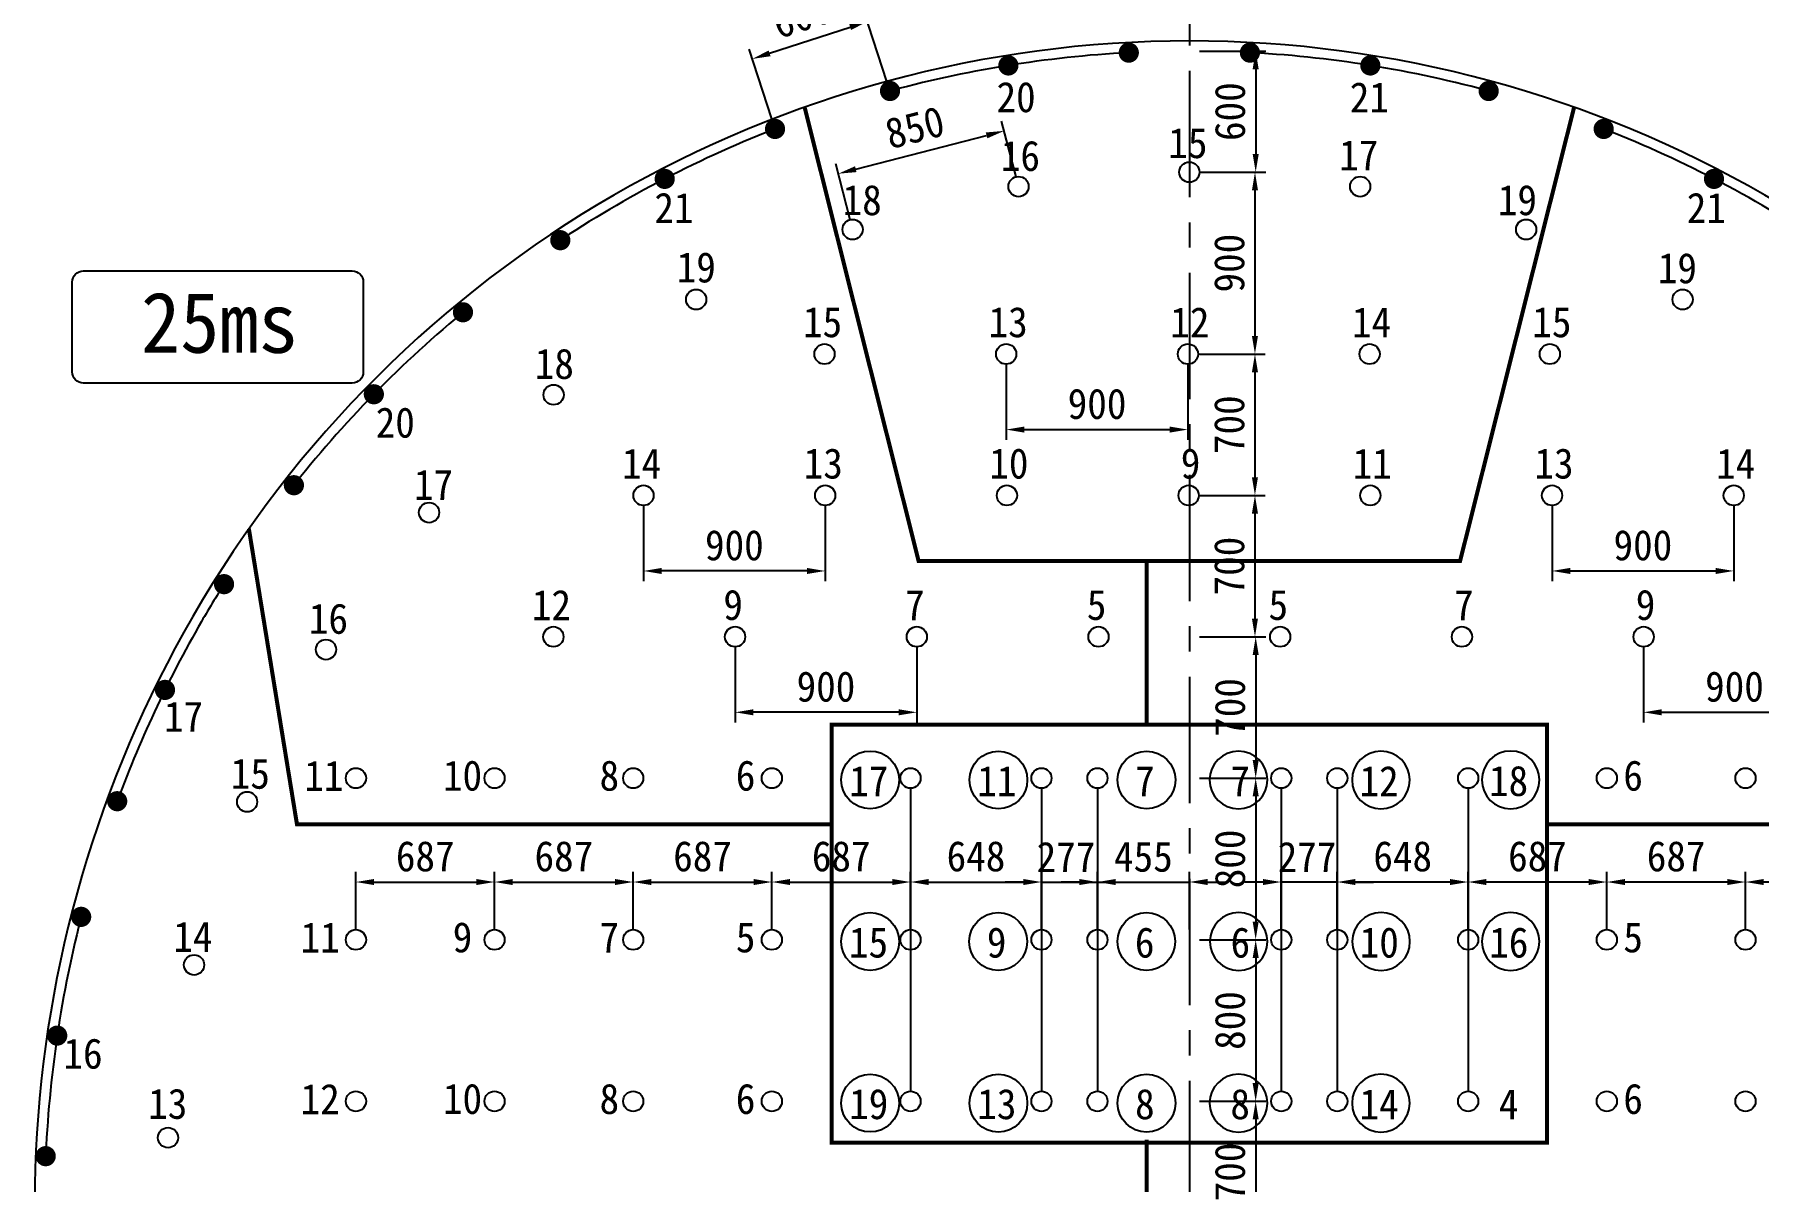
# Model space of a CAD drawing. Header units: millimetres. Extents: x -57518 to 189430, y -17322 to 123318.
# Drawn here: x 156560 to 165099, y -2371 to 3308 of the extents above; entities that cross this region are included whole.
import ezdxf
from ezdxf.enums import TextEntityAlignment as Align

# ---------------------------------------------------------------- set-up
doc = ezdxf.new("R2010")
doc.units = ezdxf.units.MM
doc.header["$LTSCALE"] = 500
doc.header["$PDMODE"] = 1
doc.linetypes.add('A-CENTR01', pattern=[2, 1.25, -0.25, 0.25, -0.25])
doc.linetypes.add('A-DASHD01', pattern=[0.75, 0.5, -0.25])
for name, color, linetype in [('CS-BLST', 4, 'Continuous'), ('CS-BLST-HIDL', 2, 'A-DASHD01'), ('CS-BLST-LIN1', 2, 'Continuous'), ('CS-BLST-LIN3', 2, 'Continuous'), ('CS-BLST-TEX1', 6, 'Continuous'), ('CS-BLST-TEX2', 3, 'Continuous'), ('CS-CNTL', 1, 'A-CENTR01'), ('CS-DIMS', 1, 'Continuous'), ('CS-EXCV', 3, 'E-DIGLN01'), ('CS-LEAL', 1, 'Continuous'), ('CS-TABL', 3, 'Continuous')]:
    doc.layers.add(name, color=color, linetype=linetype)
doc.styles.add('굴림체', font='')
doc.styles.get('굴림체').set_extended_font_data('GulimChe')
doc.linetypes.add('E-DIGLN01', pattern='A,0.9,-0.2,[19,kscals.shx,S=0.1,R=180,X=0,Y=0],0.9', length=2)
doc.dimstyles.new('DIM01-50', dxfattribs={"dimscale": 50, "dimtxt": 3, "dimasz": 1.8, "dimexe": 1, "dimexo": 1, "dimgap": 1, "dimtad": 1, "dimdec": 0, "dimzin": 9, "dimdsep": 46, "dimlunit": 6, "dimtxsty": '굴림체', "dimcen": 2.5, "dimclrt": 3, "dimadec": 4, "dimazin": 0, "dimtfac": 1, "dimtdec": 0, "dimtmove": 2, "dimatfit": 3, "dimfxl": 1, "dimtolj": 1, "dimtzin": 0, "dimarcsym": 0})

# ---------------------------------------------------------------- blocks, each defined once
blk = doc.blocks.new('*D156')
at = {"layer": 'CS-DIMS', "color": 0, "lineweight": -2, "transparency": 16777216}
for p, q in [((162330.2, -1173.8), (162658.7, -1173.8)), ((162608.7, -1263.8), (162608.7, -1883.8)), ((162330.2, -1973.8), (162658.7, -1973.8))]:
    blk.add_line(p, q, dxfattribs=at)
at = {"layer": 'CS-DIMS', "color": 0, "transparency": 16777216}
for points in [[(162593.7, -1263.8), (162623.7, -1263.8), (162608.7, -1173.8)], [(162593.7, -1883.8), (162623.7, -1883.8), (162608.7, -1973.8)]]:
    blk.add_solid(points, dxfattribs=at)
at = {"layer": 'Defpoints', "color": 0, "transparency": 16777216}
for p in [(162280.2, -1173.8), (162280.2, -1973.8), (162608.7, -1973.8)]:
    blk.add_point(p, dxfattribs=at)
at = {"layer": 'CS-DIMS', "color": 3, "transparency": 16777216, "insert": (162482, -1573.8), "char_height": 150, "attachment_point": 5, "rotation": 90, "style": '굴림체'}
blk.add_mtext('\\A1;800', dxfattribs=at)
blk = doc.blocks.new('*D157')
at = {"layer": 'CS-DIMS', "color": 0, "lineweight": -2, "transparency": 16777216}
for p, q in [((159525.7, -1123.8), (159525.7, -838.1)), ((160212.4, -1123.8), (160212.4, -838.1)), ((159615.7, -888.1), (160122.4, -888.1))]:
    blk.add_line(p, q, dxfattribs=at)
at = {"layer": 'CS-DIMS', "color": 0, "transparency": 16777216}
for points in [[(159615.7, -873.1), (159615.7, -903.1), (159525.7, -888.1)], [(160122.4, -873.1), (160122.4, -903.1), (160212.4, -888.1)]]:
    blk.add_solid(points, dxfattribs=at)
at = {"layer": 'Defpoints', "color": 0, "transparency": 16777216}
for p in [(160212.4, -888.1), (159525.7, -1173.8), (160212.4, -1173.8)]:
    blk.add_point(p, dxfattribs=at)
at = {"layer": 'CS-DIMS', "color": 3, "transparency": 16777216, "insert": (159869.1, -761.2), "char_height": 150, "attachment_point": 5, "style": '굴림체'}
blk.add_mtext('\\A1;687', dxfattribs=at)
blk = doc.blocks.new('*D158')
at = {"layer": 'CS-DIMS', "color": 0, "lineweight": -2, "transparency": 16777216}
for p, q in [((162330.2, -373.8), (162658.7, -373.8)), ((162608.7, -463.8), (162608.7, -1083.8)), ((162330.2, -1173.8), (162658.7, -1173.8))]:
    blk.add_line(p, q, dxfattribs=at)
at = {"layer": 'CS-DIMS', "color": 0, "transparency": 16777216}
for points in [[(162593.7, -463.8), (162623.7, -463.8), (162608.7, -373.8)], [(162593.7, -1083.8), (162623.7, -1083.8), (162608.7, -1173.8)]]:
    blk.add_solid(points, dxfattribs=at)
at = {"layer": 'Defpoints', "color": 0, "transparency": 16777216}
for p in [(162280.2, -373.8), (162280.2, -1173.8), (162608.7, -1173.8)]:
    blk.add_point(p, dxfattribs=at)
at = {"layer": 'CS-DIMS', "color": 3, "transparency": 16777216, "insert": (162482, -773.8), "char_height": 150, "attachment_point": 5, "rotation": 90, "style": '굴림체'}
blk.add_mtext('\\A1;800', dxfattribs=at)
blk = doc.blocks.new('*D159')
at = {"layer": 'CS-DIMS', "color": 0, "lineweight": -2, "transparency": 16777216}
for p, q in [((162330.2, -1973.8), (162658.7, -1973.8)), ((162608.7, -2063.8), (162608.7, -2583.8)), ((162330.2, -2673.8), (162658.7, -2673.8))]:
    blk.add_line(p, q, dxfattribs=at)
at = {"layer": 'CS-DIMS', "color": 0, "transparency": 16777216}
for points in [[(162593.7, -2063.8), (162623.7, -2063.8), (162608.7, -1973.8)], [(162593.7, -2583.8), (162623.7, -2583.8), (162608.7, -2673.8)]]:
    blk.add_solid(points, dxfattribs=at)
at = {"layer": 'Defpoints', "color": 0, "transparency": 16777216}
for p in [(162280.2, -1973.8), (162280.2, -2673.8), (162608.7, -2673.8)]:
    blk.add_point(p, dxfattribs=at)
at = {"layer": 'CS-DIMS', "color": 3, "transparency": 16777216, "insert": (162481.8, -2323.8), "char_height": 150, "attachment_point": 5, "rotation": 90, "style": '굴림체'}
blk.add_mtext('\\A1;700', dxfattribs=at)
blk = doc.blocks.new('text-cir')
at = {"layer": 'CS-LEAL', "color": 1}
blk.add_circle((0, 0), 110, dxfattribs=at)
blk = doc.blocks.new('*D160')
at = {"layer": 'CS-DIMS', "color": 0, "lineweight": -2, "transparency": 16777216}
for p, q in [((162330.2, 326.2), (162658.7, 326.2)), ((162608.7, 236.2), (162608.7, -283.8)), ((162330.2, -373.8), (162658.7, -373.8))]:
    blk.add_line(p, q, dxfattribs=at)
at = {"layer": 'CS-DIMS', "color": 0, "transparency": 16777216}
for points in [[(162593.7, 236.2), (162623.7, 236.2), (162608.7, 326.2)], [(162593.7, -283.8), (162623.7, -283.8), (162608.7, -373.8)]]:
    blk.add_solid(points, dxfattribs=at)
at = {"layer": 'Defpoints', "color": 0, "transparency": 16777216}
for p in [(162280.2, 326.2), (162280.2, -373.8), (162608.7, -373.8)]:
    blk.add_point(p, dxfattribs=at)
at = {"layer": 'CS-DIMS', "color": 3, "transparency": 16777216, "insert": (162481.8, -23.8), "char_height": 150, "attachment_point": 5, "rotation": 90, "style": '굴림체'}
blk.add_mtext('\\A1;700', dxfattribs=at)
blk = doc.blocks.new('*D161')
at = {"layer": 'CS-DIMS', "color": 0, "lineweight": -2, "transparency": 16777216}
for p, q in [((162330.2, 1026.1), (162655.1, 1026.1)), ((162605.1, 936.1), (162605.1, 416.2)), ((162330.2, 326.2), (162655.1, 326.2))]:
    blk.add_line(p, q, dxfattribs=at)
at = {"layer": 'CS-DIMS', "color": 0, "transparency": 16777216}
for points in [[(162590.1, 936.1), (162620.1, 936.1), (162605.1, 1026.1)], [(162590.1, 416.2), (162620.1, 416.2), (162605.1, 326.2)]]:
    blk.add_solid(points, dxfattribs=at)
at = {"layer": 'Defpoints', "color": 0, "transparency": 16777216}
for p in [(162280.2, 1026.1), (162280.2, 326.2), (162605.1, 326.2)]:
    blk.add_point(p, dxfattribs=at)
at = {"layer": 'CS-DIMS', "color": 3, "transparency": 16777216, "insert": (162478.2, 676.2), "char_height": 150, "attachment_point": 5, "rotation": 90, "style": '굴림체'}
blk.add_mtext('\\A1;700', dxfattribs=at)
blk = doc.blocks.new('*D162')
at = {"layer": 'CS-DIMS', "color": 0, "lineweight": -2, "transparency": 16777216}
for p, q in [((162330.2, 2626.2), (162655.1, 2626.2)), ((162605.1, 2536.2), (162605.1, 1816)), ((162330.2, 1726), (162655.1, 1726))]:
    blk.add_line(p, q, dxfattribs=at)
at = {"layer": 'CS-DIMS', "color": 0, "transparency": 16777216}
for points in [[(162590.1, 2536.2), (162620.1, 2536.2), (162605.1, 2626.2)], [(162590.1, 1816), (162620.1, 1816), (162605.1, 1726)]]:
    blk.add_solid(points, dxfattribs=at)
at = {"layer": 'Defpoints', "color": 0, "transparency": 16777216}
for p in [(162280.2, 2626.2), (162280.2, 1726), (162605.1, 1726)]:
    blk.add_point(p, dxfattribs=at)
at = {"layer": 'CS-DIMS', "color": 3, "transparency": 16777216, "insert": (162478.4, 2176.1), "char_height": 150, "attachment_point": 5, "rotation": 90, "style": '굴림체'}
blk.add_mtext('\\A1;900', dxfattribs=at)
blk = doc.blocks.new('*D163')
at = {"layer": 'CS-DIMS', "color": 0, "lineweight": -2, "transparency": 16777216}
for p, q in [((162330.2, 3226.2), (162658.7, 3226.2)), ((162608.7, 3136.2), (162608.7, 2716.2)), ((162330.2, 2626.2), (162658.7, 2626.2))]:
    blk.add_line(p, q, dxfattribs=at)
at = {"layer": 'CS-DIMS', "color": 0, "transparency": 16777216}
for points in [[(162593.7, 3136.2), (162623.7, 3136.2), (162608.7, 3226.2)], [(162593.7, 2716.2), (162623.7, 2716.2), (162608.7, 2626.2)]]:
    blk.add_solid(points, dxfattribs=at)
at = {"layer": 'Defpoints', "color": 0, "transparency": 16777216}
for p in [(162280.2, 3226.2), (162280.2, 2626.2), (162608.7, 2626.2)]:
    blk.add_point(p, dxfattribs=at)
at = {"layer": 'CS-DIMS', "color": 3, "transparency": 16777216, "insert": (162482, 2926.2), "char_height": 150, "attachment_point": 5, "rotation": 90, "style": '굴림체'}
blk.add_mtext('\\A1;600', dxfattribs=at)
blk = doc.blocks.new('*D164')
at = {"layer": 'CS-DIMS', "color": 0, "lineweight": -2, "transparency": 16777216}
for p, q in [((160030.2, 276.2), (160030.2, -97.8)), ((160930.2, 276.2), (160930.2, -97.8)), ((160840.2, -47.8), (160120.2, -47.8))]:
    blk.add_line(p, q, dxfattribs=at)
at = {"layer": 'CS-DIMS', "color": 0, "transparency": 16777216}
for points in [[(160120.2, -32.8), (160120.2, -62.8), (160030.2, -47.8)], [(160840.2, -32.8), (160840.2, -62.8), (160930.2, -47.8)]]:
    blk.add_solid(points, dxfattribs=at)
at = {"layer": 'Defpoints', "color": 0, "transparency": 16777216}
for p in [(160030.2, 326.2), (160930.2, 326.2), (160030.2, -47.8)]:
    blk.add_point(p, dxfattribs=at)
at = {"layer": 'CS-DIMS', "color": 3, "transparency": 16777216, "insert": (160480.2, 78.9), "char_height": 150, "attachment_point": 5, "style": '굴림체'}
blk.add_mtext('\\A1;900', dxfattribs=at)
blk = doc.blocks.new('*D165')
at = {"layer": 'CS-DIMS', "color": 0, "lineweight": -2, "transparency": 16777216}
for p, q in [((159576.6, 976.1), (159576.6, 602)), ((160476.6, 976.1), (160476.6, 602)), ((160386.6, 652), (159666.6, 652))]:
    blk.add_line(p, q, dxfattribs=at)
at = {"layer": 'CS-DIMS', "color": 0, "transparency": 16777216}
for points in [[(159666.6, 667), (159666.6, 637), (159576.6, 652)], [(160386.6, 667), (160386.6, 637), (160476.6, 652)]]:
    blk.add_solid(points, dxfattribs=at)
at = {"layer": 'Defpoints', "color": 0, "transparency": 16777216}
for p in [(159576.6, 1026.1), (160476.6, 1026.1), (159576.6, 652)]:
    blk.add_point(p, dxfattribs=at)
at = {"layer": 'CS-DIMS', "color": 3, "transparency": 16777216, "insert": (160026.6, 778.7), "char_height": 150, "attachment_point": 5, "style": '굴림체'}
blk.add_mtext('\\A1;900', dxfattribs=at)
blk = doc.blocks.new('*D166')
at = {"layer": 'CS-DIMS', "color": 0, "lineweight": -2, "transparency": 16777216}
for p, q in [((160782.1, 3075.8), (160670.3, 3419.9)), ((160201, 3214.8), (160600.2, 3344.5)), ((160211.8, 2890.5), (160100, 3234.6))]:
    blk.add_line(p, q, dxfattribs=at)
at = {"layer": 'CS-DIMS', "color": 0, "transparency": 16777216}
for points in [[(160595.6, 3358.8), (160604.8, 3330.3), (160685.8, 3372.3)], [(160196.4, 3229.1), (160205.7, 3200.6), (160115.4, 3187)]]:
    blk.add_solid(points, dxfattribs=at)
at = {"layer": 'Defpoints', "color": 0, "transparency": 16777216}
for p in [(160685.8, 3372.3), (160797.6, 3028.3), (160227.2, 2842.9)]:
    blk.add_point(p, dxfattribs=at)
at = {"layer": 'CS-DIMS', "color": 3, "transparency": 16777216, "insert": (160361.5, 3400.2), "char_height": 150, "attachment_point": 5, "rotation": 18.00005, "style": '굴림체'}
blk.add_mtext('\\A1;600', dxfattribs=at)
blk = doc.blocks.new('*D167')
at = {"layer": 'CS-DIMS', "color": 0, "lineweight": -2, "transparency": 16777216}
for p, q in [((161421.7, 2603.3), (161350.5, 2879.3)), ((160628, 2641.3), (161275.8, 2808.4)), ((160599.6, 2391.2), (160528.4, 2667.2))]:
    blk.add_line(p, q, dxfattribs=at)
at = {"layer": 'CS-DIMS', "color": 0, "transparency": 16777216}
for points in [[(161272.1, 2822.9), (161279.6, 2793.9), (161363, 2830.9)], [(160624.3, 2655.8), (160631.8, 2626.8), (160540.9, 2618.8)]]:
    blk.add_solid(points, dxfattribs=at)
at = {"layer": 'Defpoints', "color": 0, "transparency": 16777216}
for p in [(161363, 2830.9), (161434.2, 2554.9), (160612.1, 2342.8)]:
    blk.add_point(p, dxfattribs=at)
at = {"layer": 'CS-DIMS', "color": 3, "transparency": 16777216, "insert": (160920.3, 2847.5), "char_height": 150, "attachment_point": 5, "rotation": 14.46577, "style": '굴림체'}
blk.add_mtext('\\A1;850', dxfattribs=at)
blk = doc.blocks.new('*D83')
at = {"layer": 'CS-DIMS', "color": 0, "lineweight": -2, "transparency": 16777216}
for p, q in [((160212.4, -1123.8), (160212.4, -838.1)), ((160899.2, -1123.8), (160899.2, -838.1)), ((160302.4, -888.1), (160809.2, -888.1))]:
    blk.add_line(p, q, dxfattribs=at)
at = {"layer": 'CS-DIMS', "color": 0, "transparency": 16777216}
for points in [[(160302.4, -873.1), (160302.4, -903.1), (160212.4, -888.1)], [(160809.2, -873.1), (160809.2, -903.1), (160899.2, -888.1)]]:
    blk.add_solid(points, dxfattribs=at)
at = {"layer": 'Defpoints', "color": 0, "transparency": 16777216}
for p in [(160899.2, -888.1), (160212.4, -1173.8), (160899.2, -1173.8)]:
    blk.add_point(p, dxfattribs=at)
at = {"layer": 'CS-DIMS', "color": 3, "transparency": 16777216, "insert": (160555.8, -761.2), "char_height": 150, "attachment_point": 5, "style": '굴림체'}
blk.add_mtext('\\A1;687', dxfattribs=at)
blk = doc.blocks.new('*D84')
at = {"layer": 'CS-DIMS', "color": 0, "lineweight": -2, "transparency": 16777216}
for p, q in [((160899.2, -1123.8), (160899.2, -838.1)), ((161547.5, -1123.8), (161547.5, -838.1)), ((160989.2, -888.1), (161457.5, -888.1))]:
    blk.add_line(p, q, dxfattribs=at)
at = {"layer": 'CS-DIMS', "color": 0, "transparency": 16777216}
for points in [[(160989.2, -873.1), (160989.2, -903.1), (160899.2, -888.1)], [(161457.5, -873.1), (161457.5, -903.1), (161547.5, -888.1)]]:
    blk.add_solid(points, dxfattribs=at)
at = {"layer": 'Defpoints', "color": 0, "transparency": 16777216}
for p in [(161547.5, -888.1), (160899.2, -1173.8), (161547.5, -1173.8, 0)]:
    blk.add_point(p, dxfattribs=at)
at = {"layer": 'CS-DIMS', "color": 3, "transparency": 16777216, "insert": (161223.4, -761.2), "char_height": 150, "attachment_point": 5, "style": '굴림체'}
blk.add_mtext('\\A1;648', dxfattribs=at)
blk = doc.blocks.new('*D85')
at = {"layer": 'CS-DIMS', "color": 0, "lineweight": -2, "transparency": 16777216}
for p, q in [((161547.5, -1123.8), (161547.5, -838.1)), ((161824.9, -1123.8), (161824.9, -838.1)), ((161457.5, -888.1), (161367.5, -888.1)), ((161547.5, -888.1), (161824.9, -888.1)), ((161914.9, -888.1), (162004.9, -888.1))]:
    blk.add_line(p, q, dxfattribs=at)
at = {"layer": 'CS-DIMS', "color": 0, "transparency": 16777216}
for points in [[(161457.5, -873.1), (161457.5, -903.1), (161547.5, -888.1)], [(161914.9, -873.1), (161914.9, -903.1), (161824.9, -888.1)]]:
    blk.add_solid(points, dxfattribs=at)
at = {"layer": 'Defpoints', "color": 0, "transparency": 16777216}
for p in [(161824.9, -888.1), (161547.5, -1173.8, 0), (161824.9, -1173.8, 0)]:
    blk.add_point(p, dxfattribs=at)
at = {"layer": 'CS-DIMS', "color": 3, "transparency": 16777216, "insert": (161669.2, -764), "char_height": 150, "attachment_point": 5, "style": '굴림체'}
blk.add_mtext('\\A1;277', dxfattribs=at)
blk = doc.blocks.new('*D86')
at = {"layer": 'CS-DIMS', "color": 0, "lineweight": -2, "transparency": 16777216}
for p, q in [((161824.9, -1123.8), (161824.9, -838.1)), ((162280.2, -1123.8), (162280.2, -838.1)), ((161734.9, -888.1), (161644.9, -888.1)), ((161824.9, -888.1), (162280.2, -888.1)), ((162370.2, -888.1), (162460.2, -888.1))]:
    blk.add_line(p, q, dxfattribs=at)
at = {"layer": 'CS-DIMS', "color": 0, "transparency": 16777216}
for points in [[(161734.9, -873.1), (161734.9, -903.1), (161824.9, -888.1)], [(162370.2, -873.1), (162370.2, -903.1), (162280.2, -888.1)]]:
    blk.add_solid(points, dxfattribs=at)
at = {"layer": 'Defpoints', "color": 0, "transparency": 16777216}
for p in [(162280.2, -888.1), (161824.9, -1173.8, 0), (162280.2, -1173.8)]:
    blk.add_point(p, dxfattribs=at)
at = {"layer": 'CS-DIMS', "color": 3, "transparency": 16777216, "insert": (162052.5, -763.1), "char_height": 150, "attachment_point": 5, "style": '굴림체'}
blk.add_mtext('\\A1;455', dxfattribs=at)
blk = doc.blocks.new('*D87')
at = {"layer": 'CS-DIMS', "color": 0, "lineweight": -2, "transparency": 16777216}
for p, q in [((158838.9, -1123.8), (158838.9, -838.1)), ((159525.7, -1123.8), (159525.7, -838.1)), ((158928.9, -888.1), (159435.7, -888.1))]:
    blk.add_line(p, q, dxfattribs=at)
at = {"layer": 'CS-DIMS', "color": 0, "transparency": 16777216}
for points in [[(158928.9, -873.1), (158928.9, -903.1), (158838.9, -888.1)], [(159435.7, -873.1), (159435.7, -903.1), (159525.7, -888.1)]]:
    blk.add_solid(points, dxfattribs=at)
at = {"layer": 'Defpoints', "color": 0, "transparency": 16777216}
for p in [(159525.7, -888.1), (158838.9, -1173.8), (159525.7, -1173.8)]:
    blk.add_point(p, dxfattribs=at)
at = {"layer": 'CS-DIMS', "color": 3, "transparency": 16777216, "insert": (159182.3, -761.2), "char_height": 150, "attachment_point": 5, "style": '굴림체'}
blk.add_mtext('\\A1;687', dxfattribs=at)
blk = doc.blocks.new('*D88')
at = {"layer": 'CS-DIMS', "color": 0, "lineweight": -2, "transparency": 16777216}
for p, q in [((158152.1, -1123.8), (158152.1, -838.1)), ((158838.9, -1123.8), (158838.9, -838.1)), ((158242.1, -888.1), (158748.9, -888.1))]:
    blk.add_line(p, q, dxfattribs=at)
at = {"layer": 'CS-DIMS', "color": 0, "transparency": 16777216}
for points in [[(158242.1, -873.1), (158242.1, -903.1), (158152.1, -888.1)], [(158748.9, -873.1), (158748.9, -903.1), (158838.9, -888.1)]]:
    blk.add_solid(points, dxfattribs=at)
at = {"layer": 'Defpoints', "color": 0, "transparency": 16777216}
for p in [(158838.9, -888.1), (158152.1, -1173.8, 0), (158838.9, -1173.8)]:
    blk.add_point(p, dxfattribs=at)
at = {"layer": 'CS-DIMS', "color": 3, "transparency": 16777216, "insert": (158495.5, -761.2), "char_height": 150, "attachment_point": 5, "style": '굴림체'}
blk.add_mtext('\\A1;687', dxfattribs=at)
blk = doc.blocks.new('*D89')
at = {"layer": 'CS-DIMS', "color": 0, "lineweight": -2, "transparency": 16777216}
for p, q in [((162735.5, -1123.8), (162735.5, -838.1)), ((163012.9, -1123.8), (163012.9, -838.1)), ((162645.5, -888.1), (162555.5, -888.1)), ((163012.9, -888.1), (162735.5, -888.1)), ((163102.9, -888.1), (163192.9, -888.1))]:
    blk.add_line(p, q, dxfattribs=at)
at = {"layer": 'CS-DIMS', "color": 0, "transparency": 16777216}
for points in [[(162645.5, -873.1), (162645.5, -903.1), (162735.5, -888.1)], [(163102.9, -873.1), (163102.9, -903.1), (163012.9, -888.1)]]:
    blk.add_solid(points, dxfattribs=at)
at = {"layer": 'Defpoints', "color": 0, "transparency": 16777216}
for p in [(162735.5, -888.1), (162735.5, -1173.8, 0), (163012.9, -1173.8, 0)]:
    blk.add_point(p, dxfattribs=at)
at = {"layer": 'CS-DIMS', "color": 3, "transparency": 16777216, "insert": (162863.2, -764), "char_height": 150, "attachment_point": 5, "style": '굴림체'}
blk.add_mtext('\\A1;277', dxfattribs=at)
blk = doc.blocks.new('*D90')
at = {"layer": 'CS-DIMS', "color": 0, "lineweight": -2, "transparency": 16777216}
for p, q in [((162735.5, -1123.8), (162735.5, -838.1)), ((163012.9, -1123.8), (163012.9, -838.1)), ((162645.5, -888.1), (162555.5, -888.1)), ((163012.9, -888.1), (162735.5, -888.1)), ((163102.9, -888.1), (163192.9, -888.1))]:
    blk.add_line(p, q, dxfattribs=at)
at = {"layer": 'CS-DIMS', "color": 0, "transparency": 16777216}
for points in [[(162645.5, -873.1), (162645.5, -903.1), (162735.5, -888.1)], [(163102.9, -873.1), (163102.9, -903.1), (163012.9, -888.1)]]:
    blk.add_solid(points, dxfattribs=at)
at = {"layer": 'Defpoints', "color": 0, "transparency": 16777216}
for p in [(162735.5, -888.1), (162735.5, -1173.8, 0), (163012.9, -1173.8, 0)]:
    blk.add_point(p, dxfattribs=at)
at = {"layer": 'CS-DIMS', "color": 3, "transparency": 16777216, "insert": (162863.2, -764), "char_height": 150, "attachment_point": 5, "style": '굴림체'}
blk.add_mtext('\\A1;277', dxfattribs=at)
blk = doc.blocks.new('*D91')
at = {"layer": 'CS-DIMS', "color": 0, "lineweight": -2, "transparency": 16777216}
for p, q in [((164076.6, 976.1), (164076.6, 602)), ((164976.6, 976.1), (164976.6, 602)), ((164166.6, 652), (164886.6, 652))]:
    blk.add_line(p, q, dxfattribs=at)
at = {"layer": 'CS-DIMS', "color": 0, "transparency": 16777216}
for points in [[(164166.6, 667), (164166.6, 637), (164076.6, 652)], [(164886.6, 667), (164886.6, 637), (164976.6, 652)]]:
    blk.add_solid(points, dxfattribs=at)
at = {"layer": 'Defpoints', "color": 0, "transparency": 16777216}
for p in [(164076.6, 1026.1), (164976.6, 1026.1), (164976.6, 652)]:
    blk.add_point(p, dxfattribs=at)
at = {"layer": 'CS-DIMS', "color": 3, "transparency": 16777216, "insert": (164526.6, 778.7), "char_height": 150, "attachment_point": 5, "style": '굴림체'}
blk.add_mtext('\\A1;900', dxfattribs=at)
blk = doc.blocks.new('*D96')
at = {"layer": 'CS-DIMS', "color": 0, "lineweight": -2, "transparency": 16777216}
for p, q in [((164530.2, 276.2), (164530.2, -97.8)), ((165430.2, 276.2), (165430.2, -97.8)), ((164620.2, -47.8), (165340.2, -47.8))]:
    blk.add_line(p, q, dxfattribs=at)
at = {"layer": 'CS-DIMS', "color": 0, "transparency": 16777216}
for points in [[(164620.2, -32.8), (164620.2, -62.8), (164530.2, -47.8)], [(165340.2, -32.8), (165340.2, -62.8), (165430.2, -47.8)]]:
    blk.add_solid(points, dxfattribs=at)
at = {"layer": 'Defpoints', "color": 0, "transparency": 16777216}
for p in [(164530.2, 326.2), (165430.2, 326.2), (165430.2, -47.8)]:
    blk.add_point(p, dxfattribs=at)
at = {"layer": 'CS-DIMS', "color": 3, "transparency": 16777216, "insert": (164980.2, 78.9), "char_height": 150, "attachment_point": 5, "style": '굴림체'}
blk.add_mtext('\\A1;900', dxfattribs=at)
blk = doc.blocks.new('*D99')
at = {"layer": 'CS-DIMS', "color": 0, "lineweight": -2, "transparency": 16777216}
for p, q in [((163012.9, -1123.8), (163012.9, -838.1)), ((163661.1, -1123.8), (163661.1, -838.1)), ((163571.1, -888.1), (163102.9, -888.1))]:
    blk.add_line(p, q, dxfattribs=at)
at = {"layer": 'CS-DIMS', "color": 0, "transparency": 16777216}
for points in [[(163102.9, -873.1), (163102.9, -903.1), (163012.9, -888.1)], [(163571.1, -873.1), (163571.1, -903.1), (163661.1, -888.1)]]:
    blk.add_solid(points, dxfattribs=at)
at = {"layer": 'Defpoints', "color": 0, "transparency": 16777216}
for p in [(163012.9, -888.1), (163012.9, -1173.8, 0), (163661.1, -1173.8)]:
    blk.add_point(p, dxfattribs=at)
at = {"layer": 'CS-DIMS', "color": 3, "transparency": 16777216, "insert": (163337, -761.2), "char_height": 150, "attachment_point": 5, "style": '굴림체'}
blk.add_mtext('\\A1;648', dxfattribs=at)
blk = doc.blocks.new('*D101')
at = {"layer": 'CS-DIMS', "color": 0, "lineweight": -2, "transparency": 16777216}
for p, q in [((164347.9, -1123.8), (164347.9, -838.1)), ((165034.7, -1123.8), (165034.7, -838.1)), ((164944.7, -888.1), (164437.9, -888.1))]:
    blk.add_line(p, q, dxfattribs=at)
at = {"layer": 'CS-DIMS', "color": 0, "transparency": 16777216}
for points in [[(164437.9, -873.1), (164437.9, -903.1), (164347.9, -888.1)], [(164944.7, -873.1), (164944.7, -903.1), (165034.7, -888.1)]]:
    blk.add_solid(points, dxfattribs=at)
at = {"layer": 'Defpoints', "color": 0, "transparency": 16777216}
for p in [(164347.9, -888.1), (164347.9, -1173.8), (165034.7, -1173.8)]:
    blk.add_point(p, dxfattribs=at)
at = {"layer": 'CS-DIMS', "color": 3, "transparency": 16777216, "insert": (164691.3, -761.2), "char_height": 150, "attachment_point": 5, "style": '굴림체'}
blk.add_mtext('\\A1;687', dxfattribs=at)
blk = doc.blocks.new('*D106')
at = {"layer": 'CS-DIMS', "color": 0, "lineweight": -2, "transparency": 16777216}
for p, q in [((163661.1, -1123.8), (163661.1, -838.1)), ((164347.9, -1123.8), (164347.9, -838.1)), ((164257.9, -888.1), (163751.1, -888.1))]:
    blk.add_line(p, q, dxfattribs=at)
at = {"layer": 'CS-DIMS', "color": 0, "transparency": 16777216}
for points in [[(163751.1, -873.1), (163751.1, -903.1), (163661.1, -888.1)], [(164257.9, -873.1), (164257.9, -903.1), (164347.9, -888.1)]]:
    blk.add_solid(points, dxfattribs=at)
at = {"layer": 'Defpoints', "color": 0, "transparency": 16777216}
for p in [(163661.1, -888.1), (163661.1, -1173.8), (164347.9, -1173.8)]:
    blk.add_point(p, dxfattribs=at)
at = {"layer": 'CS-DIMS', "color": 3, "transparency": 16777216, "insert": (164004.5, -761.2), "char_height": 150, "attachment_point": 5, "style": '굴림체'}
blk.add_mtext('\\A1;687', dxfattribs=at)
blk = doc.blocks.new('*D107')
at = {"layer": 'CS-DIMS', "color": 0, "lineweight": -2, "transparency": 16777216}
for p, q in [((165034.7, -1123.8), (165034.7, -838.1)), ((165721.5, -1123.8), (165721.5, -838.1)), ((165631.5, -888.1), (165124.7, -888.1))]:
    blk.add_line(p, q, dxfattribs=at)
at = {"layer": 'CS-DIMS', "color": 0, "transparency": 16777216}
for points in [[(165124.7, -873.1), (165124.7, -903.1), (165034.7, -888.1)], [(165631.5, -873.1), (165631.5, -903.1), (165721.5, -888.1)]]:
    blk.add_solid(points, dxfattribs=at)
at = {"layer": 'Defpoints', "color": 0, "transparency": 16777216}
for p in [(165034.7, -888.1), (165034.7, -1173.8), (165721.5, -1173.8)]:
    blk.add_point(p, dxfattribs=at)
at = {"layer": 'CS-DIMS', "color": 3, "transparency": 16777216, "insert": (165378.1, -761.2), "char_height": 150, "attachment_point": 5, "style": '굴림체'}
blk.add_mtext('\\A1;687', dxfattribs=at)
blk = doc.blocks.new('*D108')
at = {"layer": 'CS-DIMS', "color": 0, "lineweight": -2, "transparency": 16777216}
for p, q in [((162330.2, 1726), (162655.1, 1726)), ((162605.1, 1636), (162605.1, 1116.1)), ((162330.2, 1026.1), (162655.1, 1026.1))]:
    blk.add_line(p, q, dxfattribs=at)
at = {"layer": 'CS-DIMS', "color": 0, "transparency": 16777216}
for points in [[(162590.1, 1636), (162620.1, 1636), (162605.1, 1726)], [(162590.1, 1116.1), (162620.1, 1116.1), (162605.1, 1026.1)]]:
    blk.add_solid(points, dxfattribs=at)
at = {"layer": 'Defpoints', "color": 0, "transparency": 16777216}
for p in [(162280.2, 1726), (162280.2, 1026.1), (162605.1, 1026.1)]:
    blk.add_point(p, dxfattribs=at)
at = {"layer": 'CS-DIMS', "color": 3, "transparency": 16777216, "insert": (162478.2, 1376.1), "char_height": 150, "attachment_point": 5, "rotation": 90, "style": '굴림체'}
blk.add_mtext('\\A1;700', dxfattribs=at)
blk = doc.blocks.new('*D103')
at = {"layer": 'CS-DIMS', "color": 0, "lineweight": -2, "transparency": 16777216}
for p, q in [((161373, 1676), (161373, 1301.9)), ((162273, 1676), (162273, 1301.9)), ((161463, 1351.9), (162183, 1351.9))]:
    blk.add_line(p, q, dxfattribs=at)
at = {"layer": 'CS-DIMS', "color": 0, "transparency": 16777216}
for points in [[(161463, 1366.9), (161463, 1336.9), (161373, 1351.9)], [(162183, 1366.9), (162183, 1336.9), (162273, 1351.9)]]:
    blk.add_solid(points, dxfattribs=at)
at = {"layer": 'Defpoints', "color": 0, "transparency": 16777216}
for p in [(161373, 1726), (162273, 1726), (162273, 1351.9)]:
    blk.add_point(p, dxfattribs=at)
at = {"layer": 'CS-DIMS', "color": 3, "transparency": 16777216, "insert": (161823, 1478.6), "char_height": 150, "attachment_point": 5, "style": '굴림체'}
blk.add_mtext('\\A1;900', dxfattribs=at)

msp = doc.modelspace()

# ---------------------------------------------------------------- linework, layer by layer
at = {"layer": 'CS-BLST', "lineweight": 0, "const_width": 50, "elevation": 0}
for points in [[(161963.9, 3199.3, 1), (161996.5, 3237.3, 1)], [(162596.5, 3199.3, -1), (162563.9, 3237.3, -1)], [(161367.6, 3135.7, 1), (161400.1, 3173.7, 1)], [(163192.8, 3135.7, -1), (163160.2, 3173.7, -1)], [(160783.4, 3007.7, 1), (160811.8, 3048.9, 1)], [(163776.9, 3007.7, -1), (163748.6, 3048.9, -1)], [(160216.2, 2818.4, 1), (160240, 2862.4, 1)], [(164344.2, 2818.4, -1), (164320.4, 2862.4, -1)], [(159672.1, 2570.1, 1), (159691.2, 2616.3, 1)], [(164888.2, 2570.1, -1), (164869.2, 2616.3, -1)], [(159157.5, 2265.5, 1), (159171.5, 2313.5, 1)], [(158678, 1908.1, 1), (158686.9, 1957.3, 1)], [(158239.2, 1501.9, 1), (158242.8, 1551.8, 1)], [(157845.8, 1051.5, 1), (157844.1, 1101.5, 1)], [(157502.5, 561.9, 1), (157495.5, 611.4, 1)], [(157212.6, 38.8, 1), (157200.4, 87.3, 1)], [(156978.3, -511.5, 1), (156961.2, -464.5, 1)], [(156802.1, -1083, 1), (156780.3, -1038, 1)], [(156685.9, -1669.7, 1), (156659.6, -1627.2, 1)], [(156630.9, -2265.2, 1), (156600.3, -2225.7, 1)]]:
    msp.add_lwpolyline(points, format="xyb", close=True, dxfattribs=at)
at = {"layer": 'CS-BLST'}
for centre in [(162280.2, 2626.2, 0), (161434.2, 2554.9, 0), (163126.2, 2554.9, 0), (160612.1, 2342.8, 0), (163948.2, 2342.8, 0), (159837.2, 1996, 0), (164723.2, 1996, 0), (160473, 1726, 0), (161373, 1726, 0), (162273, 1726, 0), (163173, 1726, 0), (164065.9, 1726, 0), (159131.3, 1524.3, 0), (159576.6, 1026.1, 0), (160476.6, 1026.1, 0), (161376.6, 1026.1, 0), (162276.6, 1026.1, 0), (163176.6, 1026.1, 0), (164076.6, 1026.1, 0), (164976.6, 1026.1, 0), (158514.4, 941, 0), (159130.2, 326.2, 0), (160030.2, 326.2, 0), (160930.2, 326.2, 0), (161830.2, 326.2, 0), (162730.2, 326.2, 0), (163630.2, 326.2, 0), (164530.2, 326.2, 0), (158003.9, 262.6, 0), (158152.1, -373.8, 0), (158838.9, -373.8, 0), (159525.7, -373.8, 0), (160212.4, -373.8, 0), (160899.2, -373.8, 0), (161547.5, -373.8), (161824.9, -373.8, 0), (162735.5, -373.8, 0), (163012.9, -373.8), (163661.1, -373.8, 0), (164347.9, -373.8, 0), (165034.7, -373.8, 0), (157613.2, -491.2, 0), (158152.1, -1173.8, 0), (158838.9, -1173.8, 0), (159525.7, -1173.8, 0), (160212.4, -1173.8, 0), (160899.2, -1173.8, 0), (161547.5, -1173.8), (161824.9, -1173.8, 0), (162735.5, -1173.8, 0), (163012.9, -1173.8), (163661.1, -1173.8, 0), (164347.9, -1173.8, 0), (165034.7, -1173.8, 0), (157350.5, -1298.6, 0), (158152.1, -1973.8, 0), (158838.9, -1973.8, 0), (159525.7, -1973.8, 0), (160212.4, -1973.8, 0), (160899.2, -1973.8, 0), (161547.5, -1973.8), (161824.9, -1973.8, 0), (162735.5, -1973.8, 0), (163012.9, -1973.8), (163661.1, -1973.8, 0), (164347.9, -1973.8, 0), (165034.7, -1973.8, 0), (157221.5, -2153.8, 0)]:
    msp.add_circle(centre, 50, dxfattribs=at)
at = {"layer": 'CS-BLST-HIDL', "const_width": 20, "elevation": 0}
for points in [[(162068.2, 701.8), (160939.1, 701.8), (160373.3, 2952.6)], [(162068.2, 701.8), (163621.3, 701.8), (164187, 2952.6)], [(160508.3, -603.1), (157860.3, -603.1), (157621.9, 861.1)], [(164052.1, -603.1), (166700.1, -603.1), (166938.5, 861.1)], [(162068.2, 701.8), (162068.2, -108.4)], [(162068.2, -2163.8), (162068.2, -2723.8)]]:
    msp.add_lwpolyline(points, dxfattribs=at)
msp.add_lwpolyline([(164052.1, -108.4), (160508.3, -108.4), (160508.3, -2179.2), (164052.1, -2179.2)], close=True, dxfattribs=at)
at = {"layer": 'CS-BLST-LIN1'}
for p, q in [((160899.2, -423.8, 0), (160899.2, -1923.8, 0)), ((161547.5, -423.8), (161547.5, -1923.8)), ((161824.9, -423.8, 0), (161824.9, -1923.8, 0)), ((162735.5, -423.8, 0), (162735.5, -1923.8, 0)), ((163012.9, -423.8), (163012.9, -1923.8)), ((163661.1, -423.8, 0), (163661.1, -1923.8, 0))]:
    msp.add_line(p, q, dxfattribs=at)
at = {"layer": 'CS-BLST-LIN3', "elevation": 0, "flags": 128}
for points in [[(161980.2, 3218.3, 0.054257), (160773.5, 3021.6, 0.054257)], [(163786.9, 3021.6, 0.055366), (162555.2, 3219.5)], [(160251.4, 2849.4, 0.055366), (159143.7, 2275.7)], [(165416.7, 2275.7, 0.055366), (164309, 2849.4)], [(158701.8, 1948.6, 0.055366), (157829.5, 1056.8)], [(157512.3, 607.8, 0.010687), (157387.1, 401.2, 0.043496), (156961.2, -511.5)], [(156797.5, -1036.3, 0.053932), (156614.6, -2270.4)]]:
    msp.add_lwpolyline(points, format="xyb", dxfattribs=at)
at = {"layer": 'CS-CNTL'}
msp.add_line((162280.2, 4128, 0), (162280.2, -6153, 0), dxfattribs=at)
at = {"layer": 'CS-EXCV', "elevation": 0, "flags": 128}
msp.add_lwpolyline([(167474.4, -4922.9, 0.242296), (167216.5, 426.2, 0.57735), (157343.8, 426.2, 0.242296), (157086, -4922.9)], format="xyb", dxfattribs=at)
at = {"layer": 'CS-TABL', "elevation": 0}
msp.add_lwpolyline([(156747.1, 1637.1), (156747.1, 2082.5, -0.414214), (156802, 2137.4), (158133.6, 2137.4, -0.414214), (158188.5, 2082.5), (158188.5, 1637.1, -0.414214), (158133.6, 1582.2), (156802, 1582.2, -0.414214)], format="xyb", close=True, dxfattribs=at)

# ---------------------------------------------------------------- block references
at = {"layer": 'CS-BLST-TEX2'}
for p, xscale, yscale, zscale in [((160699.3, -382.7, 0), 1.300000000046566, 1.300000000046566, 1.300000000046566), ((161334.4, -382.8), 1.300000000046566, 1.300000000046566, 1.300000000046566), ((162068.1, -382.8, 0), 1.300000000046566, 1.300000000046566, 1.300000000046566), ((162523.6, -382.8, 0), -1.300000000046566, 1.299999999988358, 1.3), ((163229, -382.8, 0), -1.300000000046566, 1.299999999988358, 1.3), ((163871.5, -382.7, 0), -1.300000000046566, 1.299999999988358, 1.3), ((160699.3, -1182.7, 0), 1.300000000046566, 1.300000000046566, 1.300000000046566), ((161333.4, -1182.8), 1.300000000046566, 1.300000000046566, 1.300000000046566), ((162067.1, -1182.8, 0), 1.300000000046566, 1.300000000046566, 1.300000000046566), ((162524.6, -1182.8, 0), -1.300000000046566, 1.299999999988358, 1.3), ((163230, -1182.8, 0), -1.300000000046566, 1.299999999988358, 1.3), ((163871.5, -1182.7, 0), -1.300000000046566, 1.299999999988358, 1.3), ((160699.3, -1982.7, 0), 1.300000000046566, 1.300000000046566, 1.300000000046566), ((161334.4, -1982.8), 1.300000000046566, 1.300000000046566, 1.300000000046566), ((162068.1, -1982.8, 0), 1.300000000046566, 1.300000000046566, 1.300000000046566), ((162523.6, -1982.8, 0), -1.300000000046566, 1.299999999988358, 1.3), ((163229, -1982.8, 0), -1.300000000046566, 1.299999999988358, 1.3)]:
    msp.add_blockref('text-cir', p, dxfattribs=dict(at, xscale=xscale, yscale=yscale, zscale=zscale))

# ---------------------------------------------------------------- texts
at = {"layer": 'CS-BLST-TEX1', "style": '굴림체'}
msp.add_text('  25ms', height=300, dxfattribs=at).set_placement((157281.9, 1882.3, 0), align=Align.MIDDLE_CENTER)
at = {"layer": 'CS-BLST-TEX2', "style": '굴림체'}
for s, p in [('20', (161422, 2997.2, 0)), ('15', (162272.7, 2769.7, 0)), ('17', (163119.1, 2710.2, 0)), ('18', (160659.8, 2487.4, 0)), ('21', (159727.5, 2449.9, 0)), ('19', (159838, 2154.2, 0)), ('13', (161382.6, 1883, 0)), ('12', (162282.6, 1883, 0)), ('14', (163182.6, 1883, 0)), ('15', (164075.5, 1883, 0)), ('18', (159135, 1676.7, 0)), ('20', (158347.2, 1385.8, 0)), ('10', (161386.2, 1183.2, 0)), ('9', (162286.2, 1183.2, 0)), ('11', (163186.2, 1183.2, 0)), ('13', (164086.2, 1183.2, 0)), ('14', (164986.2, 1183.2, 0)), ('17', (158536.6, 1079, 0)), ('7', (163639.7, 483.3, 0)), ('9', (164539.7, 483.3, 0)), ('16', (158015.9, 414.7, 0)), ('17', (157298.5, -69.1, 0)), ('15', (157629.1, -352.4, 0)), ('6', (164478.1, -361.9, 0)), ('14', (157345, -1159, 0)), ('5', (164478.1, -1162.5, 0)), ('16', (156800.5, -1738.4, 0)), ('13', (157220.2, -1986.8, 0)), ('6', (164478.1, -1962.5, 0))]:
    msp.add_text(s, height=150, dxfattribs=at).set_placement(p, align=Align.MIDDLE)
for s, p in [('21', (163171.7, 2996.9, 0)), ('16', (161443.3, 2706.2, 0)), ('19', (163905, 2487.3, 0)), ('21', (164840.8, 2449.9, 0)), ('19', (164697.4, 2150.2, 0)), ('15', (160463.5, 1883, 0)), ('14', (159567, 1183.2, 0)), ('13', (160467, 1183.2, 0)), ('12', (159120.6, 483.3, 0)), ('9', (160020.6, 483.3, 0)), ('7', (160920.6, 483.3, 0)), ('5', (161820.6, 483.3, 0)), ('5', (162720.6, 483.3, 0)), ('11', (157993.4, -361.9, 0)), ('10', (158680.2, -361.9, 0)), ('8', (159407.4, -361.9, 0)), ('6', (160082.2, -361.9, 0)), ('17', (160692.1, -388.3, 0)), ('11', (161326.7, -388.4)), ('7', (162059.8, -388.5, 0)), ('7', (162531.8, -388.5, 0)), ('12', (163219.9, -388.4, 0)), ('18', (163861.4, -388.3, 0)), ('11', (157975.1, -1162.5, 0)), ('9', (158680.2, -1162.5, 0)), ('7', (159407.4, -1162.5, 0)), ('5', (160082.2, -1162.5, 0)), ('15', (160691.1, -1188.3, 0)), ('9', (161325.7, -1188.4)), ('6', (162058.8, -1188.5, 0)), ('6', (162532.8, -1188.5, 0)), ('10', (163220.9, -1188.4, 0)), ('16', (163862.4, -1188.3, 0)), ('12', (157975.1, -1962.5, 0)), ('10', (158680.2, -1962.5, 0)), ('8', (159407.4, -1962.5, 0)), ('6', (160082.2, -1962.5, 0)), ('19', (160692.1, -1988.3, 0)), ('13', (161326.7, -1988.4)), ('8', (162059.8, -1988.5, 0)), ('8', (162531.8, -1988.5, 0)), ('14', (163219.9, -1988.4, 0)), ('4', (163861.4, -1988.3, 0))]:
    msp.add_text(s, height=150, rotation=360, dxfattribs=at).set_placement(p, align=Align.MIDDLE)

# ---------------------------------------------------------------- dimensions: what is measured, and where the dimension line sits
at = {"layer": 'CS-DIMS'}
for p1, p2, distance, text, picture, middle in [((160227.2, 2842.9, 0), (160797.6, 3028.3, 0), 361.8, '600', '*D166', (160361.5, 3400.2, 0)), ((160612.1, 2342.8, 0), (161434.2, 2554.9, 0), 285, '850', '*D167', (160920.3, 2847.5, 0))]:
    dim = msp.add_aligned_dim(p1=p1, p2=p2, distance=distance, text=text, dimstyle='DIM01-50', dxfattribs=at)
    dim.commit()
    dim.dimension.update_dxf_attribs({"geometry": picture, "text_midpoint": middle})
for base, p1, p2, angle, picture, middle in [((162608.7, 2626.2, 0), (162280.2, 3226.2, 0), (162280.2, 2626.2, 0), 90, '*D163', (162482, 2926.2, 0)), ((162605.1, 1726, 0), (162280.2, 2626.2, 0), (162280.2, 1726, 0), 90, '*D162', (162478.4, 2176.1, 0)), ((162605.1, 1026.1, 0), (162280.2, 1726, 0), (162280.2, 1026.1, 0), 90, '*D108', (162478.2, 1376.1, 0)), ((159576.6, 652, 0), (160476.6, 1026.1, 0), (159576.6, 1026.1, 0), 180, '*D165', (160026.6, 778.7, 0)), ((162605.1, 326.2, 0), (162280.2, 1026.1, 0), (162280.2, 326.2, 0), 90, '*D161', (162478.2, 676.2, 0)), ((160030.2, -47.8, 0), (160930.2, 326.2, 0), (160030.2, 326.2, 0), 180, '*D164', (160480.2, 78.9, 0)), ((162608.7, -373.8, 0), (162280.2, 326.2, 0), (162280.2, -373.8, 0), 90, '*D160', (162481.8, -23.8, 0)), ((162608.7, -1173.8, 0), (162280.2, -373.8, 0), (162280.2, -1173.8, 0), 90, '*D158', (162482, -773.8, 0)), ((163012.9, -888.1, 0), (163661.1, -1173.8, 0), (163012.9, -1173.8), 180, '*D99', (163337, -761.2, 0)), ((163661.1, -888.1, 0), (164347.9, -1173.8, 0), (163661.1, -1173.8, 0), 180, '*D106', (164004.5, -761.2, 0)), ((164347.9, -888.1, 0), (165034.7, -1173.8, 0), (164347.9, -1173.8, 0), 180, '*D101', (164691.3, -761.2, 0)), ((165034.7, -888.1, 0), (165721.5, -1173.8, 0), (165034.7, -1173.8, 0), 180, '*D107', (165378.1, -761.2, 0)), ((162608.7, -1973.8, 0), (162280.2, -1173.8, 0), (162280.2, -1973.8, 0), 90, '*D156', (162482, -1573.8, 0)), ((162608.7, -2673.8, 0), (162280.2, -1973.8, 0), (162280.2, -2673.8, 0), 90, '*D159', (162481.8, -2323.8, 0))]:
    dim = msp.add_linear_dim(base=base, p1=p1, p2=p2, angle=angle, dimstyle='DIM01-50', dxfattribs=at)
    dim.commit()
    dim.dimension.update_dxf_attribs({"geometry": picture, "text_midpoint": middle})
for base, p1, p2, picture, middle in [((162273, 1351.9, 0), (161373, 1726, 0), (162273, 1726, 0), '*D103', (161823, 1478.6, 0)), ((164976.6, 652, 0), (164076.6, 1026.1, 0), (164976.6, 1026.1, 0), '*D91', (164526.6, 778.7, 0)), ((165430.2, -47.8, 0), (164530.2, 326.2, 0), (165430.2, 326.2, 0), '*D96', (164980.2, 78.9, 0)), ((158838.9, -888.1, 0), (158152.1, -1173.8, 0), (158838.9, -1173.8, 0), '*D88', (158495.5, -761.2, 0)), ((159525.7, -888.1, 0), (158838.9, -1173.8, 0), (159525.7, -1173.8, 0), '*D87', (159182.3, -761.2, 0)), ((160212.4, -888.1, 0), (159525.7, -1173.8, 0), (160212.4, -1173.8, 0), '*D157', (159869.1, -761.2, 0)), ((160899.2, -888.1, 0), (160212.4, -1173.8, 0), (160899.2, -1173.8, 0), '*D83', (160555.8, -761.2, 0)), ((161547.5, -888.1, 0), (160899.2, -1173.8, 0), (161547.5, -1173.8), '*D84', (161223.4, -761.2, 0))]:
    dim = msp.add_linear_dim(base=base, p1=p1, p2=p2, dimstyle='DIM01-50', dxfattribs=at)
    dim.commit()
    dim.dimension.update_dxf_attribs({"geometry": picture, "text_midpoint": middle})
for base, p1, p2, picture, middle in [((161824.9, -888.1, 0), (161547.5, -1173.8), (161824.9, -1173.8, 0), '*D85', (161669.2, -764, 0)), ((162280.2, -888.1, 0), (161824.9, -1173.8, 0), (162280.2, -1173.8, 0), '*D86', (162052.5, -763.1, 0))]:
    dim = msp.add_linear_dim(base=base, p1=p1, p2=p2, dimstyle='DIM01-50', dxfattribs=at)
    dim.commit()
    dim.dimension.update_dxf_attribs({"geometry": picture, "text_midpoint": middle, "dimtype": 160})
for picture in ['*D89', '*D90']:
    dim = msp.add_linear_dim(base=(162735.5, -888.1, 0), p1=(163012.9, -1173.8), p2=(162735.5, -1173.8, 0), angle=180, dimstyle='DIM01-50', dxfattribs=at)
    dim.commit()
    dim.dimension.update_dxf_attribs({"geometry": picture, "text_midpoint": (162863.2, -764, 0), "dimtype": 160})

doc.saveas('drawing.dxf')
